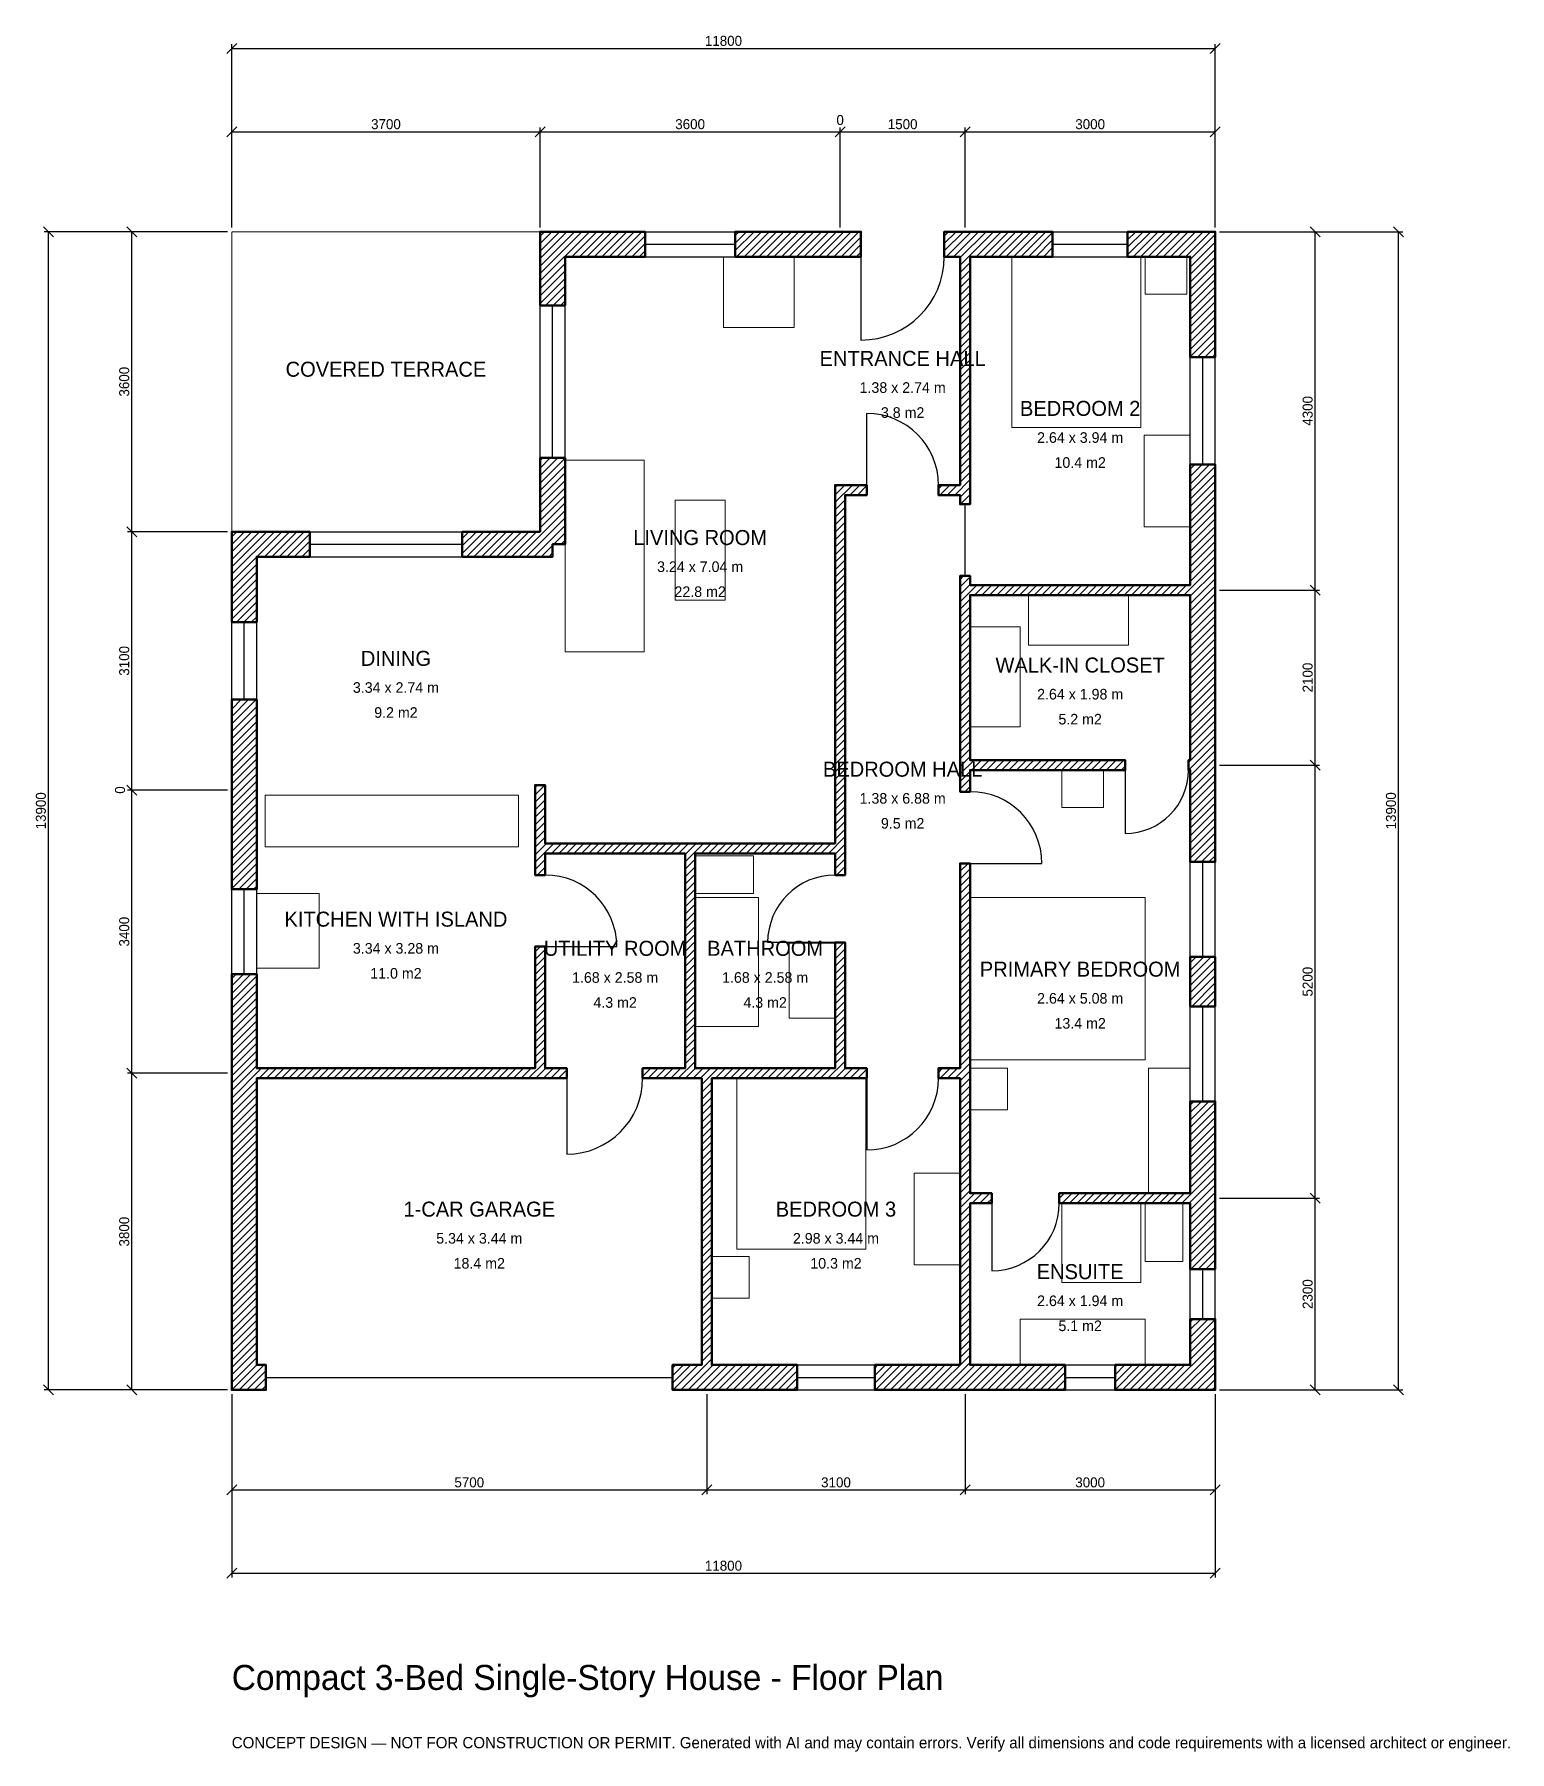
# Model space of a CAD drawing. Header units: millimetres. Extents: x -2369 to 15333, y -4341 to 16269.
import ezdxf
from ezdxf.enums import TextEntityAlignment as Align

# ---------------------------------------------------------------- set-up
doc = ezdxf.new("R2010")
doc.units = ezdxf.units.MM
doc.linetypes.add('DASHED', pattern=[1.524, 1.27, -0.254])
for name, color, linetype, lineweight in [('A-ANNO-DIMS', 1, 'Continuous', 13), ('A-ANNO-TEXT', 7, 'Continuous', 18), ('A-AREA-IDEN', 7, 'Continuous', 18), ('A-DOOR', 2, 'Continuous', 25), ('A-FLOR-FIXT', 9, 'Continuous', 13), ('A-FURN', 9, 'Continuous', 13), ('A-GLAZ', 4, 'Continuous', 25), ('A-SITE-PAVE', 8, 'Continuous', 13), ('A-WALL', 7, 'Continuous', 50), ('A-WALL-PATT', 8, 'Continuous', 13)]:
    doc.layers.add(name, color=color, linetype=linetype, lineweight=lineweight)
doc.dimstyles.new('PLAN', dxfattribs={"dimtxt": 120, "dimasz": 80, "dimexe": 50, "dimexo": 50, "dimgap": 30, "dimtad": 1, "dimdec": 0, "dimtsz": 60, "dimcen": 2.5, "dimclrd": 1, "dimclre": 1, "dimazin": 3, "dimtfac": 1, "dimtmove": 0, "dimatfit": 3})

msp = doc.modelspace()

# ---------------------------------------------------------------- hatches: boundary and pattern name
at = {"layer": 'A-WALL-PATT'}
h = msp.add_hatch(dxfattribs=at)
h.set_pattern_fill('ANSI31', color=8, scale=20)
h.paths.add_polyline_path([(5550, 0), (5290, 0), (5290, 300), (5550, 300), (5640, 300), (5640, 3740), (5560, 3740), (5440, 3740), (4930, 3740), (4930, 3860), (5440, 3860), (5440, 6440), (3760, 6440), (3760, 6180), (3640, 6180), (3640, 6440), (3640, 6560), (3640, 7260), (3760, 7260), (3760, 6560), (5440, 6560), (5560, 6560), (7240, 6560), (7240, 6560), (7240, 10740), (7240, 10740), (7240, 10860), (7240, 10860), (7360, 10860), (7620, 10860), (7620, 10740), (7360, 10740), (7360, 6440), (7360, 6440), (7360, 6180), (7240, 6180), (7240, 6440), (5560, 6440), (5560, 3860), (5640, 3860), (5760, 3860), (7240, 3860), (7240, 5370), (7360, 5370), (7360, 3860), (7620, 3860), (7620, 3740), (7360, 3740), (7240, 3740), (5760, 3740), (5760, 300), (5850, 300), (6785, 300), (6785, 0), (5850, 0), (5760, 0), (5760, -0.001), (5640, -0.001), (5640, 0), (5550, 0)])
h.paths.add_polyline_path([(300, 0), (300, -0.001), (0, -0.001), (0, -0.001), (0, 0), (-0.001, 0), (-0.001, 300), (0, 300), (0, 3650), (0, 3740), (-0.001, 3740), (-0.001, 3860), (0, 3860), (0, 3950), (0, 4990), (300, 4990), (300, 3950), (300, 3860), (3640, 3860), (3640, 5320), (3760, 5320), (3760, 3860), (4020, 3860), (4020, 3740), (3760, 3740), (3640, 3740), (300, 3740), (300, 3650), (300, 300), (410, 300), (410, 0), (300, 0)])
h.paths.add_polyline_path([(0, 7050), (0, 7350), (0, 8285), (300, 8285), (300, 7350), (300, 7050), (300, 6010), (0, 6010), (0, 7050)])
h.paths.add_polyline_path([(0, 10000), (-0.001, 10000), (-0.001, 10300), (0, 10300), (0, 10300.001), (300, 10300.001), (300, 10300), (935, 10300), (935, 10000), (300, 10000), (300, 9215), (0, 9215), (0, 10000)])
h.paths.add_polyline_path([(3700, 10300), (3700, 11185), (4000, 11185), (4000, 10150), (3850, 10150), (3850, 10000), (2765, 10000), (2765, 10300), (3700, 10300)])
h.paths.add_polyline_path([(3700, 13600), (3699.999, 13600), (3699.999, 13900), (3700, 13900), (3700, 13900.001), (4000, 13900.001), (4000, 13900), (4960, 13900), (4960, 13600), (4000, 13600), (4000, 13015), (3700, 13015), (3700, 13600)])
h.paths.add_polyline_path([(7150, 13900), (7450, 13900), (7550, 13900), (7550, 13600), (7450, 13600), (7150, 13600), (6040, 13600), (6040, 13900), (7150, 13900)])
h.paths.add_polyline_path([(8740, 13900), (8740, 13900.001), (8860, 13900.001), (8860, 13900), (8950, 13900), (8950, 13900), (9850, 13900), (9850, 13600), (8860, 13600), (8860, 10860), (8860, 10740), (8860, 10630), (8740, 10630), (8740, 10740), (8480, 10740), (8480, 10860), (8740, 10860), (8740, 13600), (8650, 13600), (8650, 13600), (8550, 13600), (8550, 13900), (8740, 13900)])
h.paths.add_polyline_path([(11500, 13900), (11500, 13900.001), (11800, 13900.001), (11800, 13900), (11800.001, 13900), (11800.001, 13600), (11800, 13600), (11800, 12395), (11500, 12395), (11500, 13600), (10750, 13600), (10750, 13900), (11500, 13900)])
h.paths.add_polyline_path([(11800, 9750), (11800, 9660), (11800.001, 9660), (11800.001, 9540), (11800, 9540), (11800, 9450), (11800, 7650), (11800, 7560), (11800.001, 7560), (11800.001, 7440), (11800, 7440), (11800, 7350), (11800, 6336.667), (11500, 6336.667), (11500, 7350), (11500, 7440), (11480, 7440), (11480, 7560), (11500, 7560), (11500, 7650), (11500, 9450), (11500, 9540), (8860, 9540), (8860, 7560), (10720, 7560), (10720, 7440), (8860, 7440), (8860, 7180), (8740, 7180), (8740, 7440), (8740, 7560), (8740, 9540), (8740, 9660), (8740, 9770), (8860, 9770), (8860, 9660), (11500, 9660), (11500, 9750), (11500, 11105), (11800, 11105), (11800, 9750)])
h.paths.add_polyline_path([(11800, 4603.333), (11500, 4603.333), (11500, 5196.667), (11800, 5196.667), (11800, 4603.333)])
h.paths.add_polyline_path([(11800, 2450), (11800, 2360), (11800.001, 2360), (11800.001, 2240), (11800, 2240), (11800, 2150), (11800, 1450), (11500, 1450), (11500, 2150), (11500, 2240), (9930, 2240), (9930, 2360), (11500, 2360), (11500, 2450), (11500, 3463.333), (11800, 3463.333), (11800, 2450)])
h.paths.add_polyline_path([(11800, 300), (11800.001, 300), (11800.001, 0), (11800, 0), (11800, -0.001), (11500, -0.001), (11500, 0), (10600, 0), (10600, 300), (11500, 300), (11500, 850), (11800, 850), (11800, 300)])
h.paths.add_polyline_path([(8950, 0), (8860, 0), (8860, -0.001), (8740, -0.001), (8740, 0), (8650, 0), (7715, 0), (7715, 300), (8650, 300), (8740, 300), (8740, 2240), (8740, 2360), (8740, 3740), (8480, 3740), (8480, 3860), (8740, 3860), (8740, 6320), (8860, 6320), (8860, 3860), (8860, 3740), (8860, 2360), (9120, 2360), (9120, 2240), (8860, 2240), (8860, 300), (8950, 300), (10000, 300), (10000, 0), (8950, 0)])

# ---------------------------------------------------------------- linework, layer by layer
at = {"layer": 'A-DOOR'}
for p, q in [((7550, 13600), (7550, 12600)), ((7620, 10860), (7620, 11720)), ((8800, 9770), (8800, 10630)), ((10720, 7440), (10720, 6680)), ((8860, 6320), (9720, 6320)), ((7240, 5370), (6430, 5370)), ((3760, 5320), (4620, 5320)), ((4020, 3740), (4020, 2830)), ((7620, 3740), (7620, 2880)), ((9120, 2240), (9120, 1430))]:
    msp.add_line(p, q, dxfattribs=at)
at = {"layer": 'A-DOOR', "linetype": 'DASHED'}
msp.add_line((410, 150), (5290, 150), dxfattribs=at)
at = {"layer": 'A-DOOR'}
for centre, radius, start, end in [((7550, 13600), 1000, 270, 360), ((7620, 10860), 860, 0, 90), ((10720, 7440), 760, 270, 360), ((8860, 6320), 860, 0, 90), ((3760, 5320), 860, 0, 90), ((7240, 5370), 810, 90, 180), ((4020, 3740), 910, 270, 360), ((7620, 3740), 860, 270, 360), ((9120, 2240), 810, 270, 360)]:
    msp.add_arc(centre, radius, start, end, dxfattribs=at)
at = {"layer": 'A-FLOR-FIXT'}
for points in [[(400, 6520), (3440, 6520), (3440, 7140), (400, 7140)], [(5560, 5960), (6260, 5960), (6260, 6410), (5560, 6410)], [(5560, 4360), (6320, 4360), (6320, 5910), (5560, 5910)], [(6690, 4460), (7240, 4460), (7240, 5360), (6690, 5360)], [(9960, 1290), (10910, 1290), (10910, 2240), (9960, 2240)], [(10960, 1540), (11410, 1540), (11410, 2240), (10960, 2240)], [(9460, 300), (10960, 300), (10960, 850), (9460, 850)]]:
    msp.add_lwpolyline(points, close=True, dxfattribs=at)
at = {"layer": 'A-FURN'}
for points in [[(5900, 12750), (6750, 12750), (6750, 13600), (5900, 13600)], [(9360, 11550), (10910, 11550), (10910, 13600), (9360, 13600)], [(10960, 13150), (11460, 13150), (11460, 13600), (10960, 13600)], [(10950, 10360), (11500, 10360), (11500, 11460), (10950, 11460)], [(4000, 8860), (4950, 8860), (4950, 11160), (4000, 11160)], [(5320, 9480), (5920, 9480), (5920, 10680), (5320, 10680)], [(9560, 8940), (10760, 8940), (10760, 9540), (9560, 9540)], [(8860, 7960), (9460, 7960), (9460, 9160), (8860, 9160)], [(9960, 6990), (10460, 6990), (10460, 7440), (9960, 7440)], [(300, 5060), (1050, 5060), (1050, 5960), (300, 5960)], [(8860, 3960), (10960, 3960), (10960, 5910), (8860, 5910)], [(6060, 1690), (7610, 1690), (7610, 3740), (6060, 3740)], [(8860, 3360), (9310, 3360), (9310, 3860), (8860, 3860)], [(11000, 2360), (11500, 2360), (11500, 3860), (11000, 3860)], [(8190, 1500), (8740, 1500), (8740, 2600), (8190, 2600)], [(5760, 1100), (6210, 1100), (6210, 1600), (5760, 1600)]]:
    msp.add_lwpolyline(points, close=True, dxfattribs=at)
at = {"layer": 'A-GLAZ'}
for p, q in [((4960, 13900), (6040, 13900)), ((9850, 13900), (10750, 13900)), ((4960, 13750), (6040, 13750)), ((9850, 13750), (10750, 13750)), ((4960, 13600), (6040, 13600)), ((9850, 13600), (10750, 13600)), ((3700, 11185), (3700, 13015)), ((3850, 11185), (3850, 13015)), ((4000, 11185), (4000, 13015)), ((11500, 11105), (11500, 12395)), ((11650, 11105), (11650, 12395)), ((11800, 11105), (11800, 12395)), ((935, 10300), (2765, 10300)), ((935, 10150), (2765, 10150)), ((935, 10000), (2765, 10000)), ((0, 8285), (0, 9215)), ((150, 8285), (150, 9215)), ((300, 8285), (300, 9215)), ((11500, 5196.667), (11500, 6336.667)), ((11650, 5196.667), (11650, 6336.667)), ((11800, 5196.667), (11800, 6336.667)), ((0, 4990), (0, 6010)), ((150, 4990), (150, 6010)), ((300, 4990), (300, 6010)), ((11500, 3463.333), (11500, 4603.333)), ((11650, 3463.333), (11650, 4603.333)), ((11800, 3463.333), (11800, 4603.333)), ((11500, 850), (11500, 1450)), ((11650, 850), (11650, 1450)), ((11800, 850), (11800, 1450)), ((6785, 300), (7715, 300)), ((10000, 300), (10600, 300)), ((6785, 150), (7715, 150)), ((6785, 0), (7715, 0)), ((10000, 150), (10600, 150)), ((10000, 0), (10600, 0))]:
    msp.add_line(p, q, dxfattribs=at)
at = {"layer": 'A-SITE-PAVE', "linetype": 'DASHED'}
msp.add_lwpolyline([(0, 10300), (3700, 10300), (3700, 13900), (0, 13900)], close=True, dxfattribs=at)
at = {"layer": 'A-WALL'}
for points in [[(3700, 13600), (3699.999, 13600), (3699.999, 13900), (3700, 13900), (3700, 13900.001), (4000, 13900.001), (4000, 13900), (4960, 13900), (4960, 13600), (4000, 13600), (4000, 13015), (3700, 13015), (3700, 13600)], [(7150, 13900), (7450, 13900), (7550, 13900), (7550, 13600), (7450, 13600), (7150, 13600), (6040, 13600), (6040, 13900), (7150, 13900)], [(8740, 13900), (8740, 13900.001), (8860, 13900.001), (8860, 13900), (8950, 13900), (8950, 13900), (9850, 13900), (9850, 13600), (8860, 13600), (8860, 10860), (8860, 10740), (8860, 10630), (8740, 10630), (8740, 10740), (8480, 10740), (8480, 10860), (8740, 10860), (8740, 13600), (8650, 13600), (8650, 13600), (8550, 13600), (8550, 13900), (8740, 13900)], [(11500, 13900), (11500, 13900.001), (11800, 13900.001), (11800, 13900), (11800.001, 13900), (11800.001, 13600), (11800, 13600), (11800, 12395), (11500, 12395), (11500, 13600), (10750, 13600), (10750, 13900), (11500, 13900)], [(3700, 10300), (3700, 11185), (4000, 11185), (4000, 10150), (3850, 10150), (3850, 10000), (2765, 10000), (2765, 10300), (3700, 10300)], [(11800, 9750), (11800, 9660), (11800.001, 9660), (11800.001, 9540), (11800, 9540), (11800, 9450), (11800, 7650), (11800, 7560), (11800.001, 7560), (11800.001, 7440), (11800, 7440), (11800, 7350), (11800, 6336.667), (11500, 6336.667), (11500, 7350), (11500, 7440), (11480, 7440), (11480, 7560), (11500, 7560), (11500, 7650), (11500, 9450), (11500, 9540), (8860, 9540), (8860, 7560), (10720, 7560), (10720, 7440), (8860, 7440), (8860, 7180), (8740, 7180), (8740, 7440), (8740, 7560), (8740, 9540), (8740, 9660), (8740, 9770), (8860, 9770), (8860, 9660), (11500, 9660), (11500, 9750), (11500, 11105), (11800, 11105), (11800, 9750)], [(5550, 0), (5290, 0), (5290, 300), (5550, 300), (5640, 300), (5640, 3740), (5560, 3740), (5440, 3740), (4930, 3740), (4930, 3860), (5440, 3860), (5440, 6440), (3760, 6440), (3760, 6180), (3640, 6180), (3640, 6440), (3640, 6560), (3640, 7260), (3760, 7260), (3760, 6560), (5440, 6560), (5560, 6560), (7240, 6560), (7240, 6560), (7240, 10740), (7240, 10740), (7240, 10860), (7240, 10860), (7360, 10860), (7620, 10860), (7620, 10740), (7360, 10740), (7360, 6440), (7360, 6440), (7360, 6180), (7240, 6180), (7240, 6440), (5560, 6440), (5560, 3860), (5640, 3860), (5760, 3860), (7240, 3860), (7240, 5370), (7360, 5370), (7360, 3860), (7620, 3860), (7620, 3740), (7360, 3740), (7240, 3740), (5760, 3740), (5760, 300), (5850, 300), (6785, 300), (6785, 0), (5850, 0), (5760, 0), (5760, -0.001), (5640, -0.001), (5640, 0), (5550, 0)], [(0, 10000), (-0.001, 10000), (-0.001, 10300), (0, 10300), (0, 10300.001), (300, 10300.001), (300, 10300), (935, 10300), (935, 10000), (300, 10000), (300, 9215), (0, 9215), (0, 10000)], [(0, 7050), (0, 7350), (0, 8285), (300, 8285), (300, 7350), (300, 7050), (300, 6010), (0, 6010), (0, 7050)], [(8950, 0), (8860, 0), (8860, -0.001), (8740, -0.001), (8740, 0), (8650, 0), (7715, 0), (7715, 300), (8650, 300), (8740, 300), (8740, 2240), (8740, 2360), (8740, 3740), (8480, 3740), (8480, 3860), (8740, 3860), (8740, 6320), (8860, 6320), (8860, 3860), (8860, 3740), (8860, 2360), (9120, 2360), (9120, 2240), (8860, 2240), (8860, 300), (8950, 300), (10000, 300), (10000, 0), (8950, 0)], [(300, 0), (300, -0.001), (0, -0.001), (0, -0.001), (0, 0), (-0.001, 0), (-0.001, 300), (0, 300), (0, 3650), (0, 3740), (-0.001, 3740), (-0.001, 3860), (0, 3860), (0, 3950), (0, 4990), (300, 4990), (300, 3950), (300, 3860), (3640, 3860), (3640, 5320), (3760, 5320), (3760, 3860), (4020, 3860), (4020, 3740), (3760, 3740), (3640, 3740), (300, 3740), (300, 3650), (300, 300), (410, 300), (410, 0), (300, 0)], [(11800, 4603.333), (11500, 4603.333), (11500, 5196.667), (11800, 5196.667), (11800, 4603.333)], [(11800, 2450), (11800, 2360), (11800.001, 2360), (11800.001, 2240), (11800, 2240), (11800, 2150), (11800, 1450), (11500, 1450), (11500, 2150), (11500, 2240), (9930, 2240), (9930, 2360), (11500, 2360), (11500, 2450), (11500, 3463.333), (11800, 3463.333), (11800, 2450)], [(11800, 300), (11800.001, 300), (11800.001, 0), (11800, 0), (11800, -0.001), (11500, -0.001), (11500, 0), (10600, 0), (10600, 300), (11500, 300), (11500, 850), (11800, 850), (11800, 300)]]:
    msp.add_lwpolyline(points, close=True, dxfattribs=at)

# ---------------------------------------------------------------- texts
at = {"layer": 'A-ANNO-TEXT'}
for s, height, p in [('Compact 3-Bed Single-Story House - Floor Plan', 300, (0, -3600)), ('CONCEPT DESIGN — NOT FOR CONSTRUCTION OR PERMIT. Generated with AI and may contain errors. Verify all dimensions and code requirements with a licensed architect or engineer.', 135, (0, -4300))]:
    msp.add_text(s, height=height, dxfattribs=at).set_placement(p)
at = {"layer": 'A-AREA-IDEN'}
for s, height, p in [('ENTRANCE HALL', 180, (8050, 12380)), ('COVERED TERRACE', 180, (1850, 12250)), ('1.38 x 2.74 m', 127.5, (8050, 12030)), ('3.8 m2', 127.5, (8050, 11730)), ('BEDROOM 2', 180, (10180, 11780)), ('2.64 x 3.94 m', 127.5, (10180, 11430)), ('10.4 m2', 127.5, (10180, 11130)), ('LIVING ROOM', 180, (5620, 10230)), ('3.24 x 7.04 m', 127.5, (5620, 9880)), ('22.8 m2', 127.5, (5620, 9580)), ('DINING', 180, (1970, 8780)), ('WALK-IN CLOSET', 180, (10180, 8700)), ('3.34 x 2.74 m', 127.5, (1970, 8430)), ('2.64 x 1.98 m', 127.5, (10180, 8350)), ('9.2 m2', 127.5, (1970, 8130)), ('5.2 m2', 127.5, (10180, 8050)), ('BEDROOM HALL', 180, (8050, 7450)), ('1.38 x 6.88 m', 127.5, (8050, 7100)), ('9.5 m2', 127.5, (8050, 6800)), ('KITCHEN WITH ISLAND', 180, (1970, 5650)), ('3.34 x 3.28 m', 127.5, (1970, 5300)), ('UTILITY ROOM', 180, (4600, 5300)), ('BATHROOM', 180, (6400, 5300)), ('11.0 m2', 127.5, (1970, 5000)), ('1.68 x 2.58 m', 127.5, (4600, 4950)), ('1.68 x 2.58 m', 127.5, (6400, 4950)), ('PRIMARY BEDROOM', 180, (10180, 5050)), ('2.64 x 5.08 m', 127.5, (10180, 4700)), ('4.3 m2', 127.5, (4600, 4650)), ('4.3 m2', 127.5, (6400, 4650)), ('13.4 m2', 127.5, (10180, 4400)), ('1-CAR GARAGE', 180, (2970, 2170)), ('BEDROOM 3', 180, (7250, 2170)), ('5.34 x 3.44 m', 127.5, (2970, 1820)), ('2.98 x 3.44 m', 127.5, (7250, 1820)), ('18.4 m2', 127.5, (2970, 1520)), ('10.3 m2', 127.5, (7250, 1520)), ('ENSUITE', 180, (10180, 1420)), ('2.64 x 1.94 m', 127.5, (10180, 1070)), ('5.1 m2', 127.5, (10180, 770))]:
    msp.add_text(s, height=height, dxfattribs=at).set_placement(p, align=Align.MIDDLE_CENTER)

# ---------------------------------------------------------------- dimensions: what is measured, and where the dimension line sits
at = {"layer": 'A-ANNO-DIMS'}
for base, p1, p2, text in [((0, 16100), (0, 13900), (11800, 13900), '11800'), ((0, 15100), (0, 13900), (3700, 13900), '3700'), ((3700, 15100), (3700, 13900), (7300, 13900), '3600'), ((7300, 15100), (7300, 13900), (7300, 13900), '0'), ((7300, 15100), (7300, 13900), (8800, 13900), '1500'), ((8800, 15100), (8800, 13900), (11800, 13900), '3000'), ((0, -1200), (0, 0), (5700, 0), '5700'), ((0, -2200), (0, 0), (11800, 0), '11800'), ((5700, -1200), (5700, 0), (8800, 0), '3100'), ((8800, -1200), (8800, 0), (11800, 0), '3000')]:
    msp.add_linear_dim(base=base, p1=p1, p2=p2, text=text, dimstyle='PLAN', dxfattribs=at).render()
for base, p1, p2, text in [((-2200, 0), (0, 0), (0, 13900), '13900'), ((-1200, 10300), (0, 10300), (0, 13900), '3600'), ((13000, 9600), (11800, 9600), (11800, 13900), '4300'), ((14000, 0), (11800, 0), (11800, 13900), '13900'), ((-1200, 7200), (0, 7200), (0, 10300), '3100'), ((13000, 7500), (11800, 7500), (11800, 9600), '2100'), ((13000, 2300), (11800, 2300), (11800, 7500), '5200'), ((-1200, 7200), (0, 7200), (0, 7200), '0'), ((-1200, 3800), (0, 3800), (0, 7200), '3400'), ((-1200, 0), (0, 0), (0, 3800), '3800'), ((13000, 0), (11800, 0), (11800, 2300), '2300')]:
    msp.add_linear_dim(base=base, p1=p1, p2=p2, angle=90, text=text, dimstyle='PLAN', dxfattribs=at).render()

doc.saveas('drawing.dxf')
